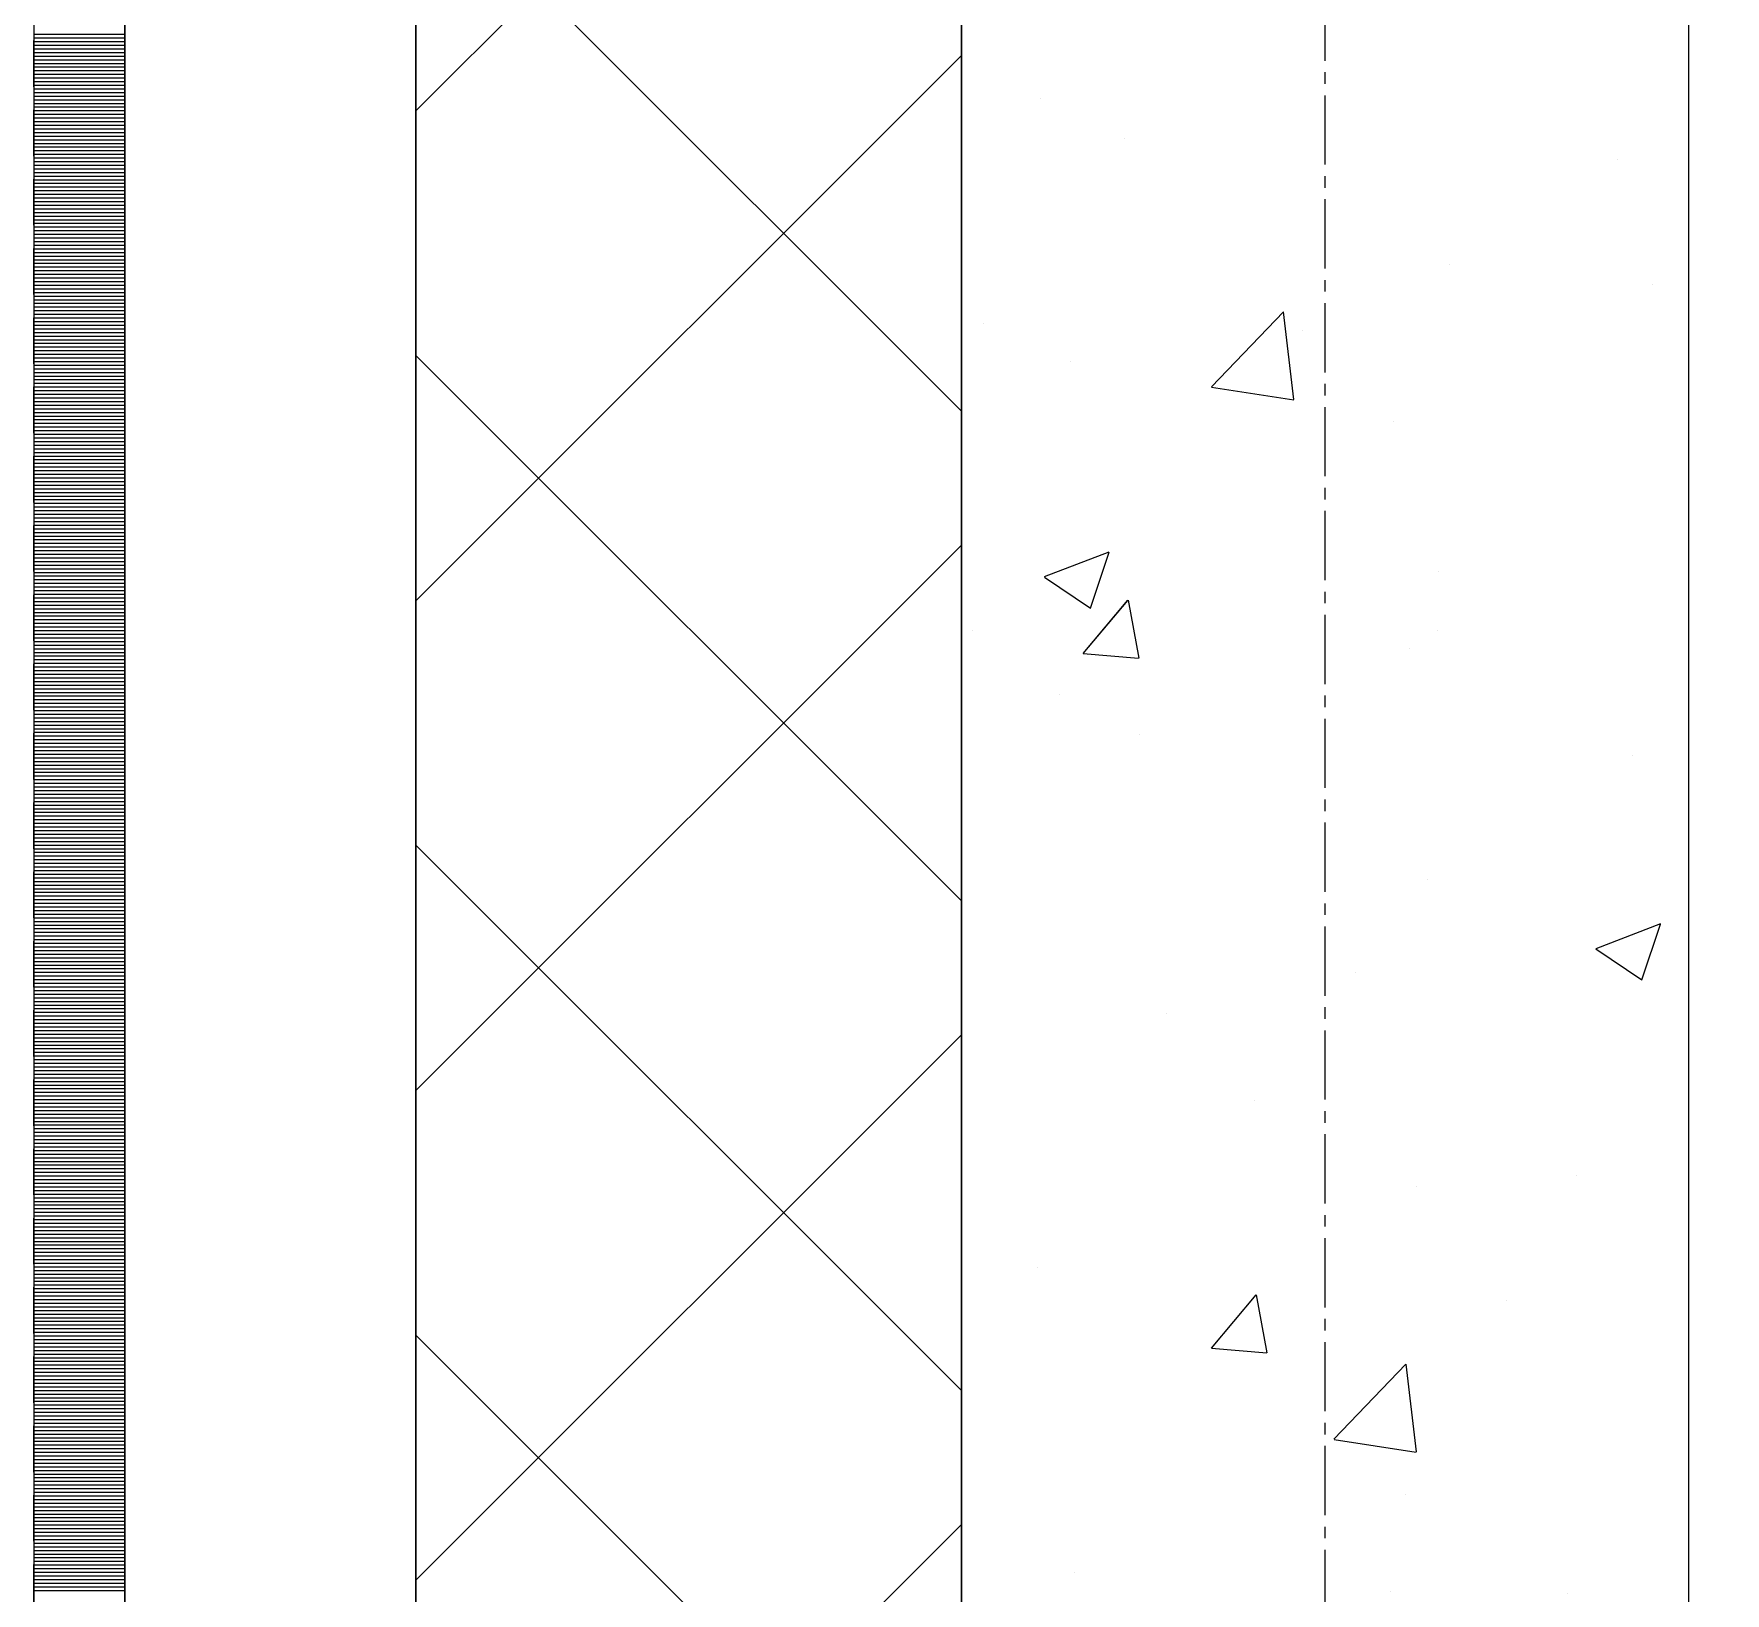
# Model space of a CAD drawing. Header units: millimetres. Extents: x 470010 to 1231400, y -134005 to 421770.
# Drawn here: x 672518.6 to 672983.6, y -63240.3 to -62811.4 of the extents above; entities that cross this region are included whole.
import ezdxf
from ezdxf.enums import TextEntityAlignment as Align

# ---------------------------------------------------------------- set-up
doc = ezdxf.new("R2010")
doc.units = ezdxf.units.MM
doc.linetypes.add('CENTER2', pattern=[28.575, 19.05, -3.175, 3.175, -3.175])
doc.linetypes.add('DASHED', pattern=[19.05, 12.7, -6.35])
doc.layers.get('Defpoints').update_dxf_attribs({"color": 140})
doc.layers.add('АР_Делит', color=120, linetype='Continuous', lineweight=0, plot=False)
for name, color, linetype, lineweight in [('АР_Стены ПЕНОблок', 52, 'Continuous', 20), ('АР_Тонкая', 254, 'Continuous', 5), ('АР_Утеплитель', 31, 'Continuous', 0), ('АР_Штриховка', 8, 'Continuous', 0)]:
    doc.layers.add(name, color=color, linetype=linetype, lineweight=lineweight)
doc.layers.add('РД_Оси_100', color=7, linetype='Continuous', lineweight=0, true_color=0x525252)
doc.styles.add('style1', font='ARIALN.TTF')

# ---------------------------------------------------------------- blocks, each defined once
blk = doc.blocks.new('СОШ_2200_АР_ОСИ_М100_28.05.24')
at = {"layer": 'АР_Делит', "color": 251, "linetype": 'DASHED', "true_color": 0x636466}
blk.add_lwpolyline([(114955, 135155), (114955, -355), (93595.036, -355), (93595.036, 13855), (94145, 13855), (94145, 68320), (66055, 68320), (66055, 13857.73), (83455, 13857.73), (83455, -355), (45245, -355), (45245, 13145), (44695, 13145), (44695, 26755), (45245, 26755), (45245, 68320), (20455, 68320), (20455, 26755), (27955, 26755), (27955, 13145), (-355, 13145), (-355, 100855)], dxfattribs=at)
at = {"layer": 'РД_Оси_100', "color": 251, "linetype": 'CENTER2', "true_color": 0x636466}
blk.add_line((0, -6155), (0, 139938.679), dxfattribs=at)
blk = doc.blocks.new('A$C9108343f')
at = {"layer": 'АР_Стены ПЕНОблок', "color": 18, "linetype": 'Continuous', "lineweight": 20, "true_color": 0x000000}
for p, q in [((7054.96, 97555), (7054.96, 21355)), ((7254.96, 21355), (7254.96, 97555))]:
    blk.add_line(p, q, dxfattribs=at)
at = {"layer": 'АР_Тонкая', "color": 18, "linetype": 'Continuous', "lineweight": 5, "true_color": 0x000000}
for p, q in [((6799.96, 97555), (6799.96, 21355)), ((6824.96, 97555), (6824.96, 21355)), ((6824.96, 21355), (6824.96, 97555)), ((6904.96, 21355), (6904.96, 97555))]:
    blk.add_line(p, q, dxfattribs=at)
at = {"layer": 'АР_Утеплитель', "color": 18, "linetype": 'Continuous', "lineweight": 0, "true_color": 0x000000}
for p, q in [((6904.96, 97555), (6904.96, 21355)), ((7054.96, 21355), (7054.96, 97555))]:
    blk.add_line(p, q, dxfattribs=at)
at = {"layer": 'АР_Штриховка', "color": 18, "linetype": 'Continuous', "lineweight": 0, "true_color": 0x000000}
for p, q in [((6904.96, 37533.65), (7054.96, 37683.65)), ((7054.96, 37451.09), (6904.96, 37601.09)), ((6799.96, 37554.75), (6824.96, 37554.75)), ((6799.96, 37553.75), (6824.96, 37553.75)), ((6799.96, 37552.75), (6824.96, 37552.75)), ((6799.96, 37551.75), (6824.96, 37551.75)), ((6799.96, 37550.75), (6824.96, 37550.75)), ((6799.96, 37549.75), (6824.96, 37549.75)), ((6799.96, 37548.75), (6824.96, 37548.75)), ((6904.96, 37398.95), (7054.96, 37548.95)), ((6799.96, 37547.75), (6824.96, 37547.75)), ((6799.96, 37546.75), (6824.96, 37546.75)), ((6799.96, 37545.75), (6824.96, 37545.75)), ((6799.96, 37544.75), (6824.96, 37544.75)), ((6799.96, 37543.75), (6824.96, 37543.75)), ((6799.96, 37542.75), (6824.96, 37542.75)), ((6799.96, 37541.75), (6824.96, 37541.75)), ((6799.96, 37540.75), (6824.96, 37540.75)), ((6799.96, 37539.75), (6824.96, 37539.75)), ((6799.96, 37538.75), (6824.96, 37538.75)), ((6799.96, 37537.75), (6824.96, 37537.75)), ((6799.96, 37536.75), (6824.96, 37536.75)), ((6799.96, 37535.75), (6824.96, 37535.75)), ((7076.67, 37537.06), (7076.67, 37537.06)), ((6799.96, 37534.75), (6824.96, 37534.75)), ((6799.96, 37533.75), (6824.96, 37533.75)), ((6799.96, 37532.75), (6824.96, 37532.75)), ((6799.96, 37531.75), (6824.96, 37531.75)), ((6799.96, 37530.75), (6824.96, 37530.75)), ((6799.96, 37529.75), (6824.96, 37529.75)), ((6799.96, 37528.75), (6824.96, 37528.75)), ((6799.96, 37527.75), (6824.96, 37527.75)), ((6799.96, 37526.75), (6824.96, 37526.75)), ((6799.96, 37525.75), (6824.96, 37525.75)), ((7099.87, 37526.15), (7099.87, 37526.15)), ((6799.96, 37524.75), (6824.96, 37524.75)), ((6799.96, 37523.75), (6824.96, 37523.75)), ((6799.96, 37522.75), (6824.96, 37522.75)), ((6799.96, 37521.75), (6824.96, 37521.75)), ((6799.96, 37520.75), (6824.96, 37520.75)), ((6799.96, 37519.75), (6824.96, 37519.75)), ((6799.96, 37518.75), (6824.96, 37518.75)), ((6799.96, 37517.75), (6824.96, 37517.75)), ((6799.96, 37516.75), (6824.96, 37516.75)), ((7235.46, 37520.43), (7235.46, 37520.43)), ((6799.96, 37515.75), (6824.96, 37515.75)), ((6799.96, 37514.75), (6824.96, 37514.75)), ((6799.96, 37513.75), (6824.96, 37513.75)), ((6799.96, 37512.75), (6824.96, 37512.75)), ((6799.96, 37511.75), (6824.96, 37511.75)), ((6799.96, 37510.75), (6824.96, 37510.75)), ((6799.96, 37509.75), (6824.96, 37509.75)), ((6799.96, 37508.75), (6824.96, 37508.75)), ((6799.96, 37507.75), (6824.96, 37507.75)), ((6799.96, 37506.75), (6824.96, 37506.75)), ((6799.96, 37505.75), (6824.96, 37505.75)), ((6799.96, 37504.75), (6824.96, 37504.75)), ((6799.96, 37503.75), (6824.96, 37503.75)), ((6799.96, 37502.75), (6824.96, 37502.75)), ((6799.96, 37501.75), (6824.96, 37501.75)), ((6799.96, 37500.75), (6824.96, 37500.75)), ((6799.96, 37499.75), (6824.96, 37499.75)), ((6799.96, 37498.75), (6824.96, 37498.75)), ((6799.96, 37497.75), (6824.96, 37497.75)), ((6799.96, 37496.75), (6824.96, 37496.75)), ((6799.96, 37495.75), (6824.96, 37495.75)), ((6799.96, 37494.75), (6824.96, 37494.75)), ((6799.96, 37493.75), (6824.96, 37493.75)), ((6799.96, 37492.75), (6824.96, 37492.75)), ((6799.96, 37491.75), (6824.96, 37491.75)), ((6799.96, 37490.75), (6824.96, 37490.75)), ((6799.96, 37489.75), (6824.96, 37489.75)), ((6799.96, 37488.75), (6824.96, 37488.75)), ((7189.29, 37491.47), (7189.29, 37491.47)), ((6799.96, 37487.75), (6824.96, 37487.75)), ((6799.96, 37486.75), (6824.96, 37486.75)), ((6799.96, 37485.75), (6824.96, 37485.75)), ((6799.96, 37484.75), (6824.96, 37484.75)), ((6799.96, 37483.75), (6824.96, 37483.75)), ((7244.88, 37485.91), (7244.88, 37485.91)), ((6799.96, 37482.75), (6824.96, 37482.75)), ((6799.96, 37481.75), (6824.96, 37481.75)), ((6799.96, 37480.75), (6824.96, 37480.75)), ((6799.96, 37479.75), (6824.96, 37479.75)), ((6799.96, 37478.75), (6824.96, 37478.75)), ((6799.96, 37477.75), (6824.96, 37477.75)), ((6799.96, 37476.75), (6824.96, 37476.75)), ((6799.96, 37475.75), (6824.96, 37475.75)), ((6799.96, 37474.75), (6824.96, 37474.75)), ((7060.99, 37475.21), (7060.99, 37475.21)), ((7123.74, 37457.79), (7143.52, 37478.41)), ((7146.38, 37454.3), (7143.57, 37478.42)), ((6799.96, 37473.75), (6824.96, 37473.75)), ((6799.96, 37472.75), (6824.96, 37472.75)), ((6799.96, 37471.75), (6824.96, 37471.75)), ((6799.96, 37470.75), (6824.96, 37470.75)), ((6799.96, 37469.75), (6824.96, 37469.75)), ((7148.68, 37473.25), (7148.68, 37473.25)), ((6799.96, 37468.75), (6824.96, 37468.75)), ((6799.96, 37467.75), (6824.96, 37467.75)), ((6799.96, 37466.75), (6824.96, 37466.75)), ((6799.96, 37465.75), (6824.96, 37465.75)), ((7054.96, 37316.38), (6904.96, 37466.38)), ((6799.96, 37464.75), (6824.96, 37464.75)), ((6799.96, 37463.75), (6824.96, 37463.75)), ((6799.96, 37462.75), (6824.96, 37462.75)), ((6799.96, 37461.75), (6824.96, 37461.75)), ((6799.96, 37460.75), (6824.96, 37460.75)), ((7085.09, 37464.88), (7085.09, 37464.88)), ((6799.96, 37459.75), (6824.96, 37459.75)), ((6799.96, 37458.75), (6824.96, 37458.75)), ((6799.96, 37457.75), (6824.96, 37457.75)), ((6799.96, 37456.75), (6824.96, 37456.75)), ((6799.96, 37455.75), (6824.96, 37455.75)), ((7123.77, 37457.72), (7146.36, 37454.21)), ((6799.96, 37454.75), (6824.96, 37454.75)), ((6799.96, 37453.75), (6824.96, 37453.75)), ((6799.96, 37452.75), (6824.96, 37452.75)), ((6799.96, 37451.75), (6824.96, 37451.75)), ((6799.96, 37450.75), (6824.96, 37450.75)), ((6799.96, 37449.75), (6824.96, 37449.75)), ((6799.96, 37448.75), (6824.96, 37448.75)), ((6799.96, 37447.75), (6824.96, 37447.75)), ((6799.96, 37446.75), (6824.96, 37446.75)), ((7173.68, 37448.17), (7173.68, 37448.17)), ((6799.96, 37445.75), (6824.96, 37445.75)), ((6799.96, 37444.75), (6824.96, 37444.75)), ((6799.96, 37443.75), (6824.96, 37443.75)), ((6799.96, 37442.75), (6824.96, 37442.75)), ((6799.96, 37441.75), (6824.96, 37441.75)), ((6799.96, 37440.75), (6824.96, 37440.75)), ((6799.96, 37439.75), (6824.96, 37439.75)), ((6799.96, 37438.75), (6824.96, 37438.75)), ((6799.96, 37437.75), (6824.96, 37437.75)), ((6799.96, 37436.75), (6824.96, 37436.75)), ((6799.96, 37435.75), (6824.96, 37435.75)), ((6799.96, 37434.75), (6824.96, 37434.75)), ((6799.96, 37433.75), (6824.96, 37433.75)), ((6799.96, 37432.75), (6824.96, 37432.75)), ((6799.96, 37431.75), (6824.96, 37431.75)), ((6799.96, 37430.75), (6824.96, 37430.75)), ((6799.96, 37429.75), (6824.96, 37429.75)), ((6799.96, 37428.75), (6824.96, 37428.75)), ((6799.96, 37427.75), (6824.96, 37427.75)), ((6799.96, 37426.75), (6824.96, 37426.75)), ((6799.96, 37425.75), (6824.96, 37425.75)), ((6799.96, 37424.75), (6824.96, 37424.75)), ((6799.96, 37423.75), (6824.96, 37423.75)), ((6799.96, 37422.75), (6824.96, 37422.75)), ((6799.96, 37421.75), (6824.96, 37421.75)), ((6799.96, 37420.75), (6824.96, 37420.75)), ((6799.96, 37419.75), (6824.96, 37419.75)), ((6799.96, 37418.75), (6824.96, 37418.75)), ((6799.96, 37417.75), (6824.96, 37417.75)), ((6799.96, 37416.75), (6824.96, 37416.75)), ((6799.96, 37415.75), (6824.96, 37415.75)), ((6799.96, 37414.75), (6824.96, 37414.75)), ((6904.96, 37264.25), (7054.96, 37414.25)), ((6799.96, 37413.75), (6824.96, 37413.75)), ((6799.96, 37412.75), (6824.96, 37412.75)), ((6799.96, 37411.75), (6824.96, 37411.75)), ((6799.96, 37410.75), (6824.96, 37410.75)), ((6799.96, 37409.75), (6824.96, 37409.75)), ((7077.86, 37405.58), (7095.64, 37412.4)), ((7090.45, 37396.92), (7095.6, 37412.27)), ((6799.96, 37408.75), (6824.96, 37408.75)), ((6799.96, 37407.75), (6824.96, 37407.75)), ((6799.96, 37406.75), (6824.96, 37406.75)), ((6799.96, 37405.75), (6824.96, 37405.75)), ((6799.96, 37404.75), (6824.96, 37404.75)), ((7077.8, 37405.45), (7090.43, 37396.93)), ((7186.2, 37406.91), (7186.2, 37406.91)), ((6799.96, 37403.75), (6824.96, 37403.75)), ((6799.96, 37402.75), (6824.96, 37402.75)), ((6799.96, 37401.75), (6824.96, 37401.75)), ((6799.96, 37400.75), (6824.96, 37400.75)), ((6799.96, 37399.75), (6824.96, 37399.75)), ((6799.96, 37398.75), (6824.96, 37398.75)), ((6799.96, 37397.75), (6824.96, 37397.75)), ((6799.96, 37396.75), (6824.96, 37396.75)), ((6799.96, 37395.75), (6824.96, 37395.75)), ((7088.49, 37384.46), (7100.74, 37399.06)), ((7103.84, 37383.16), (7100.9, 37399.08)), ((6799.96, 37394.75), (6824.96, 37394.75)), ((6799.96, 37393.75), (6824.96, 37393.75)), ((6799.96, 37392.75), (6824.96, 37392.75)), ((6799.96, 37391.75), (6824.96, 37391.75)), ((6799.96, 37390.75), (6824.96, 37390.75)), ((7057.91, 37390.65), (7057.91, 37390.65)), ((6799.96, 37389.75), (6824.96, 37389.75)), ((6799.96, 37388.75), (6824.96, 37388.75)), ((6799.96, 37387.75), (6824.96, 37387.75)), ((6799.96, 37386.75), (6824.96, 37386.75)), ((7186, 37390.63), (7186, 37390.63)), ((6799.96, 37385.75), (6824.96, 37385.75)), ((6799.96, 37384.75), (6824.96, 37384.75)), ((6799.96, 37383.75), (6824.96, 37383.75)), ((6799.96, 37382.75), (6824.96, 37382.75)), ((6799.96, 37381.75), (6824.96, 37381.75)), ((7088.49, 37384.46), (7103.67, 37383.13)), ((7178.06, 37385.73), (7178.06, 37385.73)), ((6799.96, 37380.75), (6824.96, 37380.75)), ((6799.96, 37379.75), (6824.96, 37379.75)), ((6799.96, 37378.75), (6824.96, 37378.75)), ((6799.96, 37377.75), (6824.96, 37377.75)), ((6799.96, 37376.75), (6824.96, 37376.75)), ((6799.96, 37375.75), (6824.96, 37375.75)), ((6799.96, 37374.75), (6824.96, 37374.75)), ((6799.96, 37373.75), (6824.96, 37373.75)), ((6799.96, 37372.75), (6824.96, 37372.75)), ((7081.86, 37373.07), (7081.86, 37373.07)), ((6799.96, 37371.75), (6824.96, 37371.75)), ((6799.96, 37370.75), (6824.96, 37370.75)), ((6799.96, 37369.75), (6824.96, 37369.75)), ((6799.96, 37368.75), (6824.96, 37368.75)), ((6799.96, 37367.75), (6824.96, 37367.75)), ((6799.96, 37366.75), (6824.96, 37366.75)), ((6799.96, 37365.75), (6824.96, 37365.75)), ((6799.96, 37364.75), (6824.96, 37364.75)), ((6799.96, 37363.75), (6824.96, 37363.75)), ((6799.96, 37362.75), (6824.96, 37362.75)), ((6799.96, 37361.75), (6824.96, 37361.75)), ((6799.96, 37360.75), (6824.96, 37360.75)), ((6799.96, 37359.75), (6824.96, 37359.75)), ((6799.96, 37358.75), (6824.96, 37358.75)), ((7103.96, 37362.24), (7103.96, 37362.24)), ((6799.96, 37357.75), (6824.96, 37357.75)), ((6799.96, 37356.75), (6824.96, 37356.75)), ((6799.96, 37355.75), (6824.96, 37355.75)), ((6799.96, 37354.75), (6824.96, 37354.75)), ((6799.96, 37353.75), (6824.96, 37353.75)), ((7239.55, 37356.51), (7239.55, 37356.51)), ((6799.96, 37352.75), (6824.96, 37352.75)), ((6799.96, 37351.75), (6824.96, 37351.75)), ((6799.96, 37350.75), (6824.96, 37350.75)), ((6799.96, 37349.75), (6824.96, 37349.75)), ((6799.96, 37348.75), (6824.96, 37348.75)), ((6799.96, 37347.75), (6824.96, 37347.75)), ((6799.96, 37346.75), (6824.96, 37346.75)), ((6799.96, 37345.75), (6824.96, 37345.75)), ((6799.96, 37344.75), (6824.96, 37344.75)), ((6799.96, 37343.75), (6824.96, 37343.75)), ((6799.96, 37342.75), (6824.96, 37342.75)), ((6799.96, 37341.75), (6824.96, 37341.75)), ((6799.96, 37340.75), (6824.96, 37340.75)), ((6799.96, 37339.75), (6824.96, 37339.75)), ((6799.96, 37338.75), (6824.96, 37338.75)), ((6799.96, 37337.75), (6824.96, 37337.75)), ((6799.96, 37336.75), (6824.96, 37336.75)), ((6799.96, 37335.75), (6824.96, 37335.75)), ((6799.96, 37334.75), (6824.96, 37334.75)), ((6799.96, 37333.75), (6824.96, 37333.75)), ((6799.96, 37332.75), (6824.96, 37332.75)), ((6799.96, 37331.75), (6824.96, 37331.75)), ((6799.96, 37330.75), (6824.96, 37330.75)), ((7054.96, 37181.68), (6904.96, 37331.68)), ((6799.96, 37329.75), (6824.96, 37329.75)), ((6799.96, 37328.75), (6824.96, 37328.75)), ((6799.96, 37327.75), (6824.96, 37327.75)), ((6799.96, 37326.75), (6824.96, 37326.75)), ((6799.96, 37325.75), (6824.96, 37325.75)), ((6799.96, 37324.75), (6824.96, 37324.75)), ((6799.96, 37323.75), (6824.96, 37323.75)), ((6799.96, 37322.75), (6824.96, 37322.75)), ((6799.96, 37321.75), (6824.96, 37321.75)), ((7183.11, 37322.36), (7183.11, 37322.36)), ((6799.96, 37320.75), (6824.96, 37320.75)), ((6799.96, 37319.75), (6824.96, 37319.75)), ((6799.96, 37318.75), (6824.96, 37318.75)), ((6799.96, 37317.75), (6824.96, 37317.75)), ((6799.96, 37316.75), (6824.96, 37316.75)), ((6799.96, 37315.75), (6824.96, 37315.75)), ((6799.96, 37314.75), (6824.96, 37314.75)), ((6799.96, 37313.75), (6824.96, 37313.75)), ((6799.96, 37312.75), (6824.96, 37312.75)), ((6799.96, 37311.75), (6824.96, 37311.75)), ((6799.96, 37310.75), (6824.96, 37310.75)), ((6799.96, 37309.75), (6824.96, 37309.75)), ((6799.96, 37308.75), (6824.96, 37308.75)), ((6799.96, 37307.75), (6824.96, 37307.75)), ((7229.47, 37303.31), (7247.26, 37310.14)), ((7242.06, 37294.66), (7247.21, 37310.01)), ((6799.96, 37306.75), (6824.96, 37306.75)), ((6799.96, 37305.75), (6824.96, 37305.75)), ((6799.96, 37304.75), (6824.96, 37304.75)), ((6799.96, 37303.75), (6824.96, 37303.75)), ((6799.96, 37302.75), (6824.96, 37302.75)), ((7229.41, 37303.18), (7242.05, 37294.66)), ((6799.96, 37301.75), (6824.96, 37301.75)), ((6799.96, 37300.75), (6824.96, 37300.75)), ((6799.96, 37299.75), (6824.96, 37299.75)), ((6799.96, 37298.75), (6824.96, 37298.75)), ((6799.96, 37297.75), (6824.96, 37297.75)), ((6799.96, 37296.75), (6824.96, 37296.75)), ((6799.96, 37295.75), (6824.96, 37295.75)), ((6799.96, 37294.75), (6824.96, 37294.75)), ((6799.96, 37293.75), (6824.96, 37293.75)), ((7163.19, 37296.62), (7163.19, 37296.62)), ((6799.96, 37292.75), (6824.96, 37292.75)), ((6799.96, 37291.75), (6824.96, 37291.75)), ((6799.96, 37290.75), (6824.96, 37290.75)), ((6799.96, 37289.75), (6824.96, 37289.75)), ((6799.96, 37288.75), (6824.96, 37288.75)), ((6799.96, 37287.75), (6824.96, 37287.75)), ((6799.96, 37286.75), (6824.96, 37286.75)), ((6799.96, 37285.75), (6824.96, 37285.75)), ((6799.96, 37284.75), (6824.96, 37284.75)), ((6799.96, 37283.75), (6824.96, 37283.75)), ((7111.24, 37285.55), (7111.24, 37285.55)), ((6799.96, 37282.75), (6824.96, 37282.75)), ((6799.96, 37281.75), (6824.96, 37281.75)), ((6799.96, 37280.75), (6824.96, 37280.75)), ((6799.96, 37279.75), (6824.96, 37279.75)), ((6904.96, 37129.54), (7054.96, 37279.54)), ((6799.96, 37278.75), (6824.96, 37278.75)), ((6799.96, 37277.75), (6824.96, 37277.75)), ((6799.96, 37276.75), (6824.96, 37276.75)), ((6799.96, 37275.75), (6824.96, 37275.75)), ((6799.96, 37274.75), (6824.96, 37274.75)), ((6799.96, 37273.75), (6824.96, 37273.75)), ((6799.96, 37272.75), (6824.96, 37272.75)), ((6799.96, 37271.75), (6824.96, 37271.75)), ((6799.96, 37270.75), (6824.96, 37270.75)), ((6799.96, 37269.75), (6824.96, 37269.75)), ((6799.96, 37268.75), (6824.96, 37268.75)), ((6799.96, 37267.75), (6824.96, 37267.75)), ((6799.96, 37266.75), (6824.96, 37266.75)), ((6799.96, 37265.75), (6824.96, 37265.75)), ((6799.96, 37264.75), (6824.96, 37264.75)), ((6799.96, 37263.75), (6824.96, 37263.75)), ((6799.96, 37262.75), (6824.96, 37262.75)), ((6799.96, 37261.75), (6824.96, 37261.75)), ((6799.96, 37260.75), (6824.96, 37260.75)), ((7135.47, 37261.52), (7135.47, 37261.52)), ((6799.96, 37259.75), (6824.96, 37259.75)), ((6799.96, 37258.75), (6824.96, 37258.75)), ((6799.96, 37257.75), (6824.96, 37257.75)), ((6799.96, 37256.75), (6824.96, 37256.75)), ((6799.96, 37255.75), (6824.96, 37255.75)), ((6799.96, 37254.75), (6824.96, 37254.75)), ((6799.96, 37253.75), (6824.96, 37253.75)), ((6799.96, 37252.75), (6824.96, 37252.75)), ((6799.96, 37251.75), (6824.96, 37251.75)), ((6799.96, 37250.75), (6824.96, 37250.75)), ((6799.96, 37249.75), (6824.96, 37249.75)), ((6799.96, 37248.75), (6824.96, 37248.75)), ((6799.96, 37247.75), (6824.96, 37247.75)), ((6799.96, 37246.75), (6824.96, 37246.75)), ((6799.96, 37245.75), (6824.96, 37245.75)), ((6799.96, 37244.75), (6824.96, 37244.75)), ((6799.96, 37243.75), (6824.96, 37243.75)), ((6799.96, 37242.75), (6824.96, 37242.75)), ((6799.96, 37241.75), (6824.96, 37241.75)), ((6799.96, 37240.75), (6824.96, 37240.75)), ((6799.96, 37239.75), (6824.96, 37239.75)), ((6799.96, 37238.75), (6824.96, 37238.75)), ((6799.96, 37237.75), (6824.96, 37237.75)), ((7180.03, 37237.8), (7180.03, 37237.8)), ((7224.05, 37240.85), (7224.05, 37240.85)), ((6799.96, 37236.75), (6824.96, 37236.75)), ((6799.96, 37235.75), (6824.96, 37235.75)), ((6799.96, 37234.75), (6824.96, 37234.75)), ((6799.96, 37233.75), (6824.96, 37233.75)), ((6799.96, 37232.75), (6824.96, 37232.75)), ((6799.96, 37231.75), (6824.96, 37231.75)), ((6799.96, 37230.75), (6824.96, 37230.75)), ((6799.96, 37229.75), (6824.96, 37229.75)), ((6799.96, 37228.75), (6824.96, 37228.75)), ((6799.96, 37227.75), (6824.96, 37227.75)), ((6799.96, 37226.75), (6824.96, 37226.75)), ((6799.96, 37225.75), (6824.96, 37225.75)), ((6799.96, 37224.75), (6824.96, 37224.75)), ((6799.96, 37223.75), (6824.96, 37223.75)), ((6799.96, 37222.75), (6824.96, 37222.75)), ((6799.96, 37221.75), (6824.96, 37221.75)), ((6799.96, 37220.75), (6824.96, 37220.75)), ((6799.96, 37219.75), (6824.96, 37219.75)), ((6799.96, 37218.75), (6824.96, 37218.75)), ((6799.96, 37217.75), (6824.96, 37217.75)), ((6799.96, 37216.75), (6824.96, 37216.75)), ((6799.96, 37215.75), (6824.96, 37215.75)), ((6799.96, 37214.75), (6824.96, 37214.75)), ((7075.93, 37215.43), (7075.93, 37215.43)), ((6799.96, 37213.75), (6824.96, 37213.75)), ((6799.96, 37212.75), (6824.96, 37212.75)), ((6799.96, 37211.75), (6824.96, 37211.75)), ((6799.96, 37210.75), (6824.96, 37210.75)), ((6799.96, 37209.75), (6824.96, 37209.75)), ((6799.96, 37208.75), (6824.96, 37208.75)), ((6799.96, 37207.75), (6824.96, 37207.75)), ((6799.96, 37206.75), (6824.96, 37206.75)), ((6799.96, 37205.75), (6824.96, 37205.75)), ((6799.96, 37204.75), (6824.96, 37204.75)), ((7123.73, 37193.41), (7135.98, 37208)), ((7139.08, 37192.1), (7136.14, 37208.02)), ((7204.83, 37206.49), (7204.83, 37206.49)), ((6799.96, 37203.75), (6824.96, 37203.75)), ((6799.96, 37202.75), (6824.96, 37202.75)), ((6799.96, 37201.75), (6824.96, 37201.75)), ((6799.96, 37200.75), (6824.96, 37200.75)), ((6799.96, 37199.75), (6824.96, 37199.75)), ((6799.96, 37198.75), (6824.96, 37198.75)), ((6799.96, 37197.75), (6824.96, 37197.75)), ((6799.96, 37196.75), (6824.96, 37196.75)), ((6799.96, 37195.75), (6824.96, 37195.75)), ((7054.96, 37046.98), (6904.96, 37196.98)), ((6799.96, 37194.75), (6824.96, 37194.75)), ((6799.96, 37193.75), (6824.96, 37193.75)), ((6799.96, 37192.75), (6824.96, 37192.75)), ((6799.96, 37191.75), (6824.96, 37191.75)), ((6799.96, 37190.75), (6824.96, 37190.75)), ((7123.73, 37193.4), (7138.92, 37192.07)), ((6799.96, 37189.75), (6824.96, 37189.75)), ((6799.96, 37188.75), (6824.96, 37188.75)), ((6799.96, 37187.75), (6824.96, 37187.75)), ((6799.96, 37186.75), (6824.96, 37186.75)), ((7157.41, 37168.33), (7177.2, 37188.94)), ((7180.05, 37164.83), (7177.24, 37188.95)), ((6799.96, 37185.75), (6824.96, 37185.75)), ((6799.96, 37184.75), (6824.96, 37184.75)), ((6799.96, 37183.75), (6824.96, 37183.75)), ((6799.96, 37182.75), (6824.96, 37182.75)), ((6799.96, 37181.75), (6824.96, 37181.75)), ((6799.96, 37180.75), (6824.96, 37180.75)), ((6799.96, 37179.75), (6824.96, 37179.75)), ((6799.96, 37178.75), (6824.96, 37178.75)), ((6799.96, 37177.75), (6824.96, 37177.75)), ((6799.96, 37176.75), (6824.96, 37176.75)), ((6799.96, 37175.75), (6824.96, 37175.75)), ((6799.96, 37174.75), (6824.96, 37174.75)), ((6799.96, 37173.75), (6824.96, 37173.75)), ((6799.96, 37172.75), (6824.96, 37172.75)), ((6799.96, 37171.75), (6824.96, 37171.75)), ((6799.96, 37170.75), (6824.96, 37170.75)), ((6799.96, 37169.75), (6824.96, 37169.75)), ((6799.96, 37168.75), (6824.96, 37168.75)), ((6799.96, 37167.75), (6824.96, 37167.75)), ((7157.45, 37168.25), (7180.04, 37164.75)), ((6799.96, 37166.75), (6824.96, 37166.75)), ((6799.96, 37165.75), (6824.96, 37165.75)), ((6799.96, 37164.75), (6824.96, 37164.75)), ((6799.96, 37163.75), (6824.96, 37163.75)), ((6799.96, 37162.75), (6824.96, 37162.75)), ((6799.96, 37161.75), (6824.96, 37161.75)), ((6799.96, 37160.75), (6824.96, 37160.75)), ((6799.96, 37159.75), (6824.96, 37159.75)), ((6799.96, 37158.75), (6824.96, 37158.75)), ((6799.96, 37157.75), (6824.96, 37157.75)), ((6799.96, 37156.75), (6824.96, 37156.75)), ((6799.96, 37155.75), (6824.96, 37155.75)), ((6799.96, 37154.75), (6824.96, 37154.75)), ((6799.96, 37153.75), (6824.96, 37153.75)), ((6799.96, 37152.75), (6824.96, 37152.75)), ((6799.96, 37151.75), (6824.96, 37151.75)), ((6799.96, 37150.75), (6824.96, 37150.75)), ((6799.96, 37149.75), (6824.96, 37149.75)), ((7176.94, 37153.25), (7176.94, 37153.25)), ((6799.96, 37148.75), (6824.96, 37148.75)), ((6799.96, 37147.75), (6824.96, 37147.75)), ((6799.96, 37146.75), (6824.96, 37146.75)), ((6799.96, 37145.75), (6824.96, 37145.75)), ((6799.96, 37144.75), (6824.96, 37144.75)), ((6904.96, 36994.84), (7054.96, 37144.84)), ((6799.96, 37143.75), (6824.96, 37143.75)), ((6799.96, 37142.75), (6824.96, 37142.75)), ((6799.96, 37141.75), (6824.96, 37141.75)), ((6799.96, 37140.75), (6824.96, 37140.75)), ((6799.96, 37139.75), (6824.96, 37139.75)), ((6799.96, 37138.75), (6824.96, 37138.75)), ((6799.96, 37137.75), (6824.96, 37137.75)), ((6799.96, 37136.75), (6824.96, 37136.75)), ((6799.96, 37135.75), (6824.96, 37135.75)), ((6799.96, 37134.75), (6824.96, 37134.75)), ((6799.96, 37133.75), (6824.96, 37133.75)), ((6799.96, 37132.75), (6824.96, 37132.75)), ((6799.96, 37131.75), (6824.96, 37131.75)), ((6799.96, 37130.75), (6824.96, 37130.75)), ((7086, 37131.73), (7086, 37131.73)), ((6799.96, 37129.75), (6824.96, 37129.75)), ((6799.96, 37128.75), (6824.96, 37128.75)), ((6799.96, 37127.75), (6824.96, 37127.75)), ((6799.96, 37126.75), (6824.96, 37126.75)), ((7172.93, 37126.54), (7172.93, 37126.54)), ((7221.59, 37126), (7221.59, 37126))]:
    blk.add_line(p, q, dxfattribs=at)
at = {"layer": 'РД_Оси_100'}
blk.add_blockref('СОШ_2200_АР_ОСИ_М100_28.05.24', (7154.96, 6755), dxfattribs=at)
at = {"layer": 'Defpoints', "color": 18, "true_color": 0x000000, "style": 'style1'}
for p in [(143949.34, 316089.12), (143974.98, 281639.5), (143890.4, 273244.71), (143839.99, 264276.81), (143967.75, 254892.38), (12251.96, 104178.14), (12382.58, 96023.14)]:
    blk.add_attdef('АР-ПОМЕЩЕНИЕ:НАИМЕНОВАНИЕ', text='', height=100, dxfattribs=at).set_placement(p, align=Align.MIDDLE)
at = {"layer": 'Defpoints', "color": 18, "true_color": 0x000000, "style": 'style1', "flags": 8}
for p in [(143951.3, 279099.09), (143848.34, 269251.11), (143875.33, 260094.25), (144049.74, 250824.7), (163419.28, 238153.36), (155897.46, 237965.97), (183037.2, 237965.97), (143342.94, 237876.19)]:
    blk.add_attdef('АР-ПОМЕЩЕНИЕ:НАИМЕНОВАНИЕ', text='', height=100, dxfattribs=at).set_placement(p, align=Align.MIDDLE)

msp = doc.modelspace()

# ---------------------------------------------------------------- linework, layer by layer
at = {"layer": 'АР_Стены ПЕНОблок', "color": 18, "linetype": 'Continuous', "lineweight": 20, "true_color": 0x000000}
for p, q in [((672773.57, -2811.242), (672773.57, -79011.242)), ((672973.57, -79011.242), (672973.57, -2811.242))]:
    msp.add_line(p, q, dxfattribs=at)
at = {"layer": 'АР_Тонкая', "color": 18, "linetype": 'Continuous', "lineweight": 5, "true_color": 0x000000}
for p, q in [((672518.57, -2811.242), (672518.57, -79011.242)), ((672543.57, -2811.242), (672543.57, -79011.242)), ((672543.57, -79011.242), (672543.57, -2811.242)), ((672623.57, -79011.242), (672623.57, -2811.242))]:
    msp.add_line(p, q, dxfattribs=at)
at = {"layer": 'АР_Утеплитель', "color": 18, "linetype": 'Continuous', "lineweight": 0, "true_color": 0x000000}
for p, q in [((672623.57, -2811.242), (672623.57, -79011.242)), ((672773.57, -79011.242), (672773.57, -2811.242))]:
    msp.add_line(p, q, dxfattribs=at)
at = {"layer": 'АР_Штриховка', "color": 18, "linetype": 'Continuous', "lineweight": 0, "true_color": 0x000000}
for p, q in [((672623.57, -62832.588), (672773.57, -62682.588)), ((672773.57, -62915.155), (672623.57, -62765.155)), ((672518.57, -62811.492), (672543.57, -62811.492)), ((672518.57, -62812.492), (672543.57, -62812.492)), ((672518.57, -62813.492), (672543.57, -62813.492)), ((672518.57, -62814.492), (672543.57, -62814.492)), ((672518.57, -62815.492), (672543.57, -62815.492)), ((672518.57, -62816.492), (672543.57, -62816.492)), ((672518.57, -62817.492), (672543.57, -62817.492)), ((672518.57, -62818.492), (672543.57, -62818.492)), ((672518.57, -62819.492), (672543.57, -62819.492)), ((672518.57, -62820.492), (672543.57, -62820.492)), ((672518.57, -62821.492), (672543.57, -62821.492)), ((672623.57, -62967.292), (672773.57, -62817.292)), ((672518.57, -62822.492), (672543.57, -62822.492)), ((672518.57, -62823.492), (672543.57, -62823.492)), ((672518.57, -62824.492), (672543.57, -62824.492)), ((672518.57, -62825.492), (672543.57, -62825.492)), ((672518.57, -62826.492), (672543.57, -62826.492)), ((672518.57, -62827.492), (672543.57, -62827.492)), ((672518.57, -62828.492), (672543.57, -62828.492)), ((672518.57, -62829.492), (672543.57, -62829.492)), ((672518.57, -62830.492), (672543.57, -62830.492)), ((672518.57, -62831.492), (672543.57, -62831.492)), ((672518.57, -62832.492), (672543.57, -62832.492)), ((672518.57, -62833.492), (672543.57, -62833.492)), ((672518.57, -62834.492), (672543.57, -62834.492)), ((672518.57, -62835.492), (672543.57, -62835.492)), ((672518.57, -62836.492), (672543.57, -62836.492)), ((672518.57, -62837.492), (672543.57, -62837.492)), ((672518.57, -62838.492), (672543.57, -62838.492)), ((672518.57, -62839.492), (672543.57, -62839.492)), ((672518.57, -62840.492), (672543.57, -62840.492)), ((672518.57, -62841.492), (672543.57, -62841.492)), ((672518.57, -62842.492), (672543.57, -62842.492)), ((672518.57, -62843.492), (672543.57, -62843.492)), ((672518.57, -62844.492), (672543.57, -62844.492)), ((672518.57, -62845.492), (672543.57, -62845.492)), ((672518.57, -62846.492), (672543.57, -62846.492)), ((672518.57, -62847.492), (672543.57, -62847.492)), ((672518.57, -62848.492), (672543.57, -62848.492)), ((672518.57, -62849.492), (672543.57, -62849.492)), ((672518.57, -62850.492), (672543.57, -62850.492)), ((672518.57, -62851.492), (672543.57, -62851.492)), ((672518.57, -62852.492), (672543.57, -62852.492)), ((672518.57, -62853.492), (672543.57, -62853.492)), ((672518.57, -62854.492), (672543.57, -62854.492)), ((672518.57, -62855.492), (672543.57, -62855.492)), ((672518.57, -62856.492), (672543.57, -62856.492)), ((672518.57, -62857.492), (672543.57, -62857.492)), ((672518.57, -62858.492), (672543.57, -62858.492)), ((672518.57, -62859.492), (672543.57, -62859.492)), ((672518.57, -62860.492), (672543.57, -62860.492)), ((672518.57, -62861.492), (672543.57, -62861.492)), ((672518.57, -62862.492), (672543.57, -62862.492)), ((672518.57, -62863.492), (672543.57, -62863.492)), ((672518.57, -62864.492), (672543.57, -62864.492)), ((672518.57, -62865.492), (672543.57, -62865.492)), ((672518.57, -62866.492), (672543.57, -62866.492)), ((672518.57, -62867.492), (672543.57, -62867.492)), ((672518.57, -62868.492), (672543.57, -62868.492)), ((672518.57, -62869.492), (672543.57, -62869.492)), ((672518.57, -62870.492), (672543.57, -62870.492)), ((672518.57, -62871.492), (672543.57, -62871.492)), ((672518.57, -62872.492), (672543.57, -62872.492)), ((672518.57, -62873.492), (672543.57, -62873.492)), ((672518.57, -62874.492), (672543.57, -62874.492)), ((672518.57, -62875.492), (672543.57, -62875.492)), ((672518.57, -62876.492), (672543.57, -62876.492)), ((672518.57, -62877.492), (672543.57, -62877.492)), ((672518.57, -62878.492), (672543.57, -62878.492)), ((672518.57, -62879.492), (672543.57, -62879.492)), ((672518.57, -62880.492), (672543.57, -62880.492)), ((672518.57, -62881.492), (672543.57, -62881.492)), ((672518.57, -62882.492), (672543.57, -62882.492)), ((672518.57, -62883.492), (672543.57, -62883.492)), ((672518.57, -62884.492), (672543.57, -62884.492)), ((672518.57, -62885.492), (672543.57, -62885.492)), ((672518.57, -62886.492), (672543.57, -62886.492)), ((672518.57, -62887.492), (672543.57, -62887.492)), ((672518.57, -62888.492), (672543.57, -62888.492)), ((672518.57, -62889.492), (672543.57, -62889.492)), ((672518.57, -62890.492), (672543.57, -62890.492)), ((672842.349, -62908.448), (672862.133, -62887.829)), ((672864.988, -62911.945), (672862.182, -62887.823)), ((672518.57, -62891.492), (672543.57, -62891.492)), ((672518.57, -62892.492), (672543.57, -62892.492)), ((672518.57, -62893.492), (672543.57, -62893.492)), ((672518.57, -62894.492), (672543.57, -62894.492)), ((672518.57, -62895.492), (672543.57, -62895.492)), ((672518.57, -62896.492), (672543.57, -62896.492)), ((672518.57, -62897.492), (672543.57, -62897.492)), ((672518.57, -62898.492), (672543.57, -62898.492)), ((672518.57, -62899.492), (672543.57, -62899.492)), ((672518.57, -62900.492), (672543.57, -62900.492)), ((672773.57, -63049.859), (672623.57, -62899.859)), ((672518.57, -62901.492), (672543.57, -62901.492)), ((672518.57, -62902.492), (672543.57, -62902.492)), ((672518.57, -62903.492), (672543.57, -62903.492)), ((672518.57, -62904.492), (672543.57, -62904.492)), ((672518.57, -62905.492), (672543.57, -62905.492)), ((672518.57, -62906.492), (672543.57, -62906.492)), ((672518.57, -62907.492), (672543.57, -62907.492)), ((672518.57, -62908.492), (672543.57, -62908.492)), ((672518.57, -62909.492), (672543.57, -62909.492)), ((672842.386, -62908.524), (672864.976, -62912.028)), ((672518.57, -62910.492), (672543.57, -62910.492)), ((672518.57, -62911.492), (672543.57, -62911.492)), ((672518.57, -62912.492), (672543.57, -62912.492)), ((672518.57, -62913.492), (672543.57, -62913.492)), ((672518.57, -62914.492), (672543.57, -62914.492)), ((672518.57, -62915.492), (672543.57, -62915.492)), ((672518.57, -62916.492), (672543.57, -62916.492)), ((672518.57, -62917.492), (672543.57, -62917.492)), ((672518.57, -62918.492), (672543.57, -62918.492)), ((672518.57, -62919.492), (672543.57, -62919.492)), ((672518.57, -62920.492), (672543.57, -62920.492)), ((672518.57, -62921.492), (672543.57, -62921.492)), ((672518.57, -62922.492), (672543.57, -62922.492)), ((672518.57, -62923.492), (672543.57, -62923.492)), ((672518.57, -62924.492), (672543.57, -62924.492)), ((672518.57, -62925.492), (672543.57, -62925.492)), ((672518.57, -62926.492), (672543.57, -62926.492)), ((672518.57, -62927.492), (672543.57, -62927.492)), ((672518.57, -62928.492), (672543.57, -62928.492)), ((672518.57, -62929.492), (672543.57, -62929.492)), ((672518.57, -62930.492), (672543.57, -62930.492)), ((672518.57, -62931.492), (672543.57, -62931.492)), ((672518.57, -62932.492), (672543.57, -62932.492)), ((672518.57, -62933.492), (672543.57, -62933.492)), ((672518.57, -62934.492), (672543.57, -62934.492)), ((672518.57, -62935.492), (672543.57, -62935.492)), ((672518.57, -62936.492), (672543.57, -62936.492)), ((672518.57, -62937.492), (672543.57, -62937.492)), ((672518.57, -62938.492), (672543.57, -62938.492)), ((672518.57, -62939.492), (672543.57, -62939.492)), ((672518.57, -62940.492), (672543.57, -62940.492)), ((672518.57, -62941.492), (672543.57, -62941.492)), ((672518.57, -62942.492), (672543.57, -62942.492)), ((672518.57, -62943.492), (672543.57, -62943.492)), ((672518.57, -62944.492), (672543.57, -62944.492)), ((672518.57, -62945.492), (672543.57, -62945.492)), ((672518.57, -62946.492), (672543.57, -62946.492)), ((672518.57, -62947.492), (672543.57, -62947.492)), ((672518.57, -62948.492), (672543.57, -62948.492)), ((672518.57, -62949.492), (672543.57, -62949.492)), ((672518.57, -62950.492), (672543.57, -62950.492)), ((672518.57, -62951.492), (672543.57, -62951.492)), ((672518.57, -62952.492), (672543.57, -62952.492)), ((672518.57, -62953.492), (672543.57, -62953.492)), ((672518.57, -62954.492), (672543.57, -62954.492)), ((672518.57, -62955.492), (672543.57, -62955.492)), ((672623.57, -63101.996), (672773.57, -62951.996)), ((672796.471, -62960.664), (672814.256, -62953.837)), ((672809.059, -62969.319), (672814.209, -62953.97)), ((672518.57, -62956.492), (672543.57, -62956.492)), ((672518.57, -62957.492), (672543.57, -62957.492)), ((672518.57, -62958.492), (672543.57, -62958.492)), ((672518.57, -62959.492), (672543.57, -62959.492)), ((672518.57, -62960.492), (672543.57, -62960.492)), ((672796.413, -62960.793), (672809.047, -62969.315)), ((672518.57, -62961.492), (672543.57, -62961.492)), ((672518.57, -62962.492), (672543.57, -62962.492)), ((672518.57, -62963.492), (672543.57, -62963.492)), ((672518.57, -62964.492), (672543.57, -62964.492)), ((672518.57, -62965.492), (672543.57, -62965.492)), ((672518.57, -62966.492), (672543.57, -62966.492)), ((672518.57, -62967.492), (672543.57, -62967.492)), ((672518.57, -62968.492), (672543.57, -62968.492)), ((672518.57, -62969.492), (672543.57, -62969.492)), ((672807.104, -62981.78), (672819.349, -62967.187)), ((672822.45, -62983.082), (672819.513, -62967.161)), ((672518.57, -62970.492), (672543.57, -62970.492)), ((672518.57, -62971.492), (672543.57, -62971.492)), ((672518.57, -62972.492), (672543.57, -62972.492)), ((672518.57, -62973.492), (672543.57, -62973.492)), ((672518.57, -62974.492), (672543.57, -62974.492)), ((672518.57, -62975.492), (672543.57, -62975.492)), ((672518.57, -62976.492), (672543.57, -62976.492)), ((672518.57, -62977.492), (672543.57, -62977.492)), ((672518.57, -62978.492), (672543.57, -62978.492)), ((672518.57, -62979.492), (672543.57, -62979.492)), ((672518.57, -62980.492), (672543.57, -62980.492)), ((672518.57, -62981.492), (672543.57, -62981.492)), ((672518.57, -62982.492), (672543.57, -62982.492)), ((672518.57, -62983.492), (672543.57, -62983.492)), ((672807.103, -62981.784), (672822.285, -62983.112)), ((672518.57, -62984.492), (672543.57, -62984.492)), ((672518.57, -62985.492), (672543.57, -62985.492)), ((672518.57, -62986.492), (672543.57, -62986.492)), ((672518.57, -62987.492), (672543.57, -62987.492)), ((672518.57, -62988.492), (672543.57, -62988.492)), ((672518.57, -62989.492), (672543.57, -62989.492)), ((672518.57, -62990.492), (672543.57, -62990.492)), ((672518.57, -62991.492), (672543.57, -62991.492)), ((672518.57, -62992.492), (672543.57, -62992.492)), ((672518.57, -62993.492), (672543.57, -62993.492)), ((672518.57, -62994.492), (672543.57, -62994.492)), ((672518.57, -62995.492), (672543.57, -62995.492)), ((672518.57, -62996.492), (672543.57, -62996.492)), ((672518.57, -62997.492), (672543.57, -62997.492)), ((672518.57, -62998.492), (672543.57, -62998.492)), ((672518.57, -62999.492), (672543.57, -62999.492)), ((672518.57, -63000.492), (672543.57, -63000.492)), ((672518.57, -63001.492), (672543.57, -63001.492)), ((672518.57, -63002.492), (672543.57, -63002.492)), ((672518.57, -63003.492), (672543.57, -63003.492)), ((672518.57, -63004.492), (672543.57, -63004.492)), ((672518.57, -63005.492), (672543.57, -63005.492)), ((672518.57, -63006.492), (672543.57, -63006.492)), ((672518.57, -63007.492), (672543.57, -63007.492)), ((672518.57, -63008.492), (672543.57, -63008.492)), ((672518.57, -63009.492), (672543.57, -63009.492)), ((672518.57, -63010.492), (672543.57, -63010.492)), ((672518.57, -63011.492), (672543.57, -63011.492)), ((672518.57, -63012.492), (672543.57, -63012.492)), ((672518.57, -63013.492), (672543.57, -63013.492)), ((672518.57, -63014.492), (672543.57, -63014.492)), ((672518.57, -63015.492), (672543.57, -63015.492)), ((672518.57, -63016.492), (672543.57, -63016.492)), ((672518.57, -63017.492), (672543.57, -63017.492)), ((672518.57, -63018.492), (672543.57, -63018.492)), ((672518.57, -63019.492), (672543.57, -63019.492)), ((672518.57, -63020.492), (672543.57, -63020.492)), ((672518.57, -63021.492), (672543.57, -63021.492)), ((672518.57, -63022.492), (672543.57, -63022.492)), ((672518.57, -63023.492), (672543.57, -63023.492)), ((672518.57, -63024.492), (672543.57, -63024.492)), ((672518.57, -63025.492), (672543.57, -63025.492)), ((672518.57, -63026.492), (672543.57, -63026.492)), ((672518.57, -63027.492), (672543.57, -63027.492)), ((672518.57, -63028.492), (672543.57, -63028.492)), ((672518.57, -63029.492), (672543.57, -63029.492)), ((672518.57, -63030.492), (672543.57, -63030.492)), ((672518.57, -63031.492), (672543.57, -63031.492)), ((672518.57, -63032.492), (672543.57, -63032.492)), ((672518.57, -63033.492), (672543.57, -63033.492)), ((672518.57, -63034.492), (672543.57, -63034.492)), ((672773.57, -63184.563), (672623.57, -63034.563)), ((672518.57, -63035.492), (672543.57, -63035.492)), ((672518.57, -63036.492), (672543.57, -63036.492)), ((672518.57, -63037.492), (672543.57, -63037.492)), ((672518.57, -63038.492), (672543.57, -63038.492)), ((672518.57, -63039.492), (672543.57, -63039.492)), ((672518.57, -63040.492), (672543.57, -63040.492)), ((672518.57, -63041.492), (672543.57, -63041.492)), ((672518.57, -63042.492), (672543.57, -63042.492)), ((672518.57, -63043.492), (672543.57, -63043.492)), ((672518.57, -63044.492), (672543.57, -63044.492)), ((672518.57, -63045.492), (672543.57, -63045.492)), ((672518.57, -63046.492), (672543.57, -63046.492)), ((672518.57, -63047.492), (672543.57, -63047.492)), ((672518.57, -63048.492), (672543.57, -63048.492)), ((672518.57, -63049.492), (672543.57, -63049.492)), ((672518.57, -63050.492), (672543.57, -63050.492)), ((672518.57, -63051.492), (672543.57, -63051.492)), ((672518.57, -63052.492), (672543.57, -63052.492)), ((672518.57, -63053.492), (672543.57, -63053.492)), ((672518.57, -63054.492), (672543.57, -63054.492)), ((672518.57, -63055.492), (672543.57, -63055.492)), ((672518.57, -63056.492), (672543.57, -63056.492)), ((672518.57, -63057.492), (672543.57, -63057.492)), ((672518.57, -63058.492), (672543.57, -63058.492)), ((672948.085, -63062.929), (672965.87, -63056.103)), ((672960.673, -63071.584), (672965.823, -63056.235)), ((672518.57, -63059.492), (672543.57, -63059.492)), ((672518.57, -63060.492), (672543.57, -63060.492)), ((672518.57, -63061.492), (672543.57, -63061.492)), ((672518.57, -63062.492), (672543.57, -63062.492)), ((672948.027, -63063.058), (672960.662, -63071.581)), ((672518.57, -63063.492), (672543.57, -63063.492)), ((672518.57, -63064.492), (672543.57, -63064.492)), ((672518.57, -63065.492), (672543.57, -63065.492)), ((672518.57, -63066.492), (672543.57, -63066.492)), ((672518.57, -63067.492), (672543.57, -63067.492)), ((672518.57, -63068.492), (672543.57, -63068.492)), ((672518.57, -63069.492), (672543.57, -63069.492)), ((672518.57, -63070.492), (672543.57, -63070.492)), ((672518.57, -63071.492), (672543.57, -63071.492)), ((672518.57, -63072.492), (672543.57, -63072.492)), ((672518.57, -63073.492), (672543.57, -63073.492)), ((672518.57, -63074.492), (672543.57, -63074.492)), ((672518.57, -63075.492), (672543.57, -63075.492)), ((672518.57, -63076.492), (672543.57, -63076.492)), ((672518.57, -63077.492), (672543.57, -63077.492)), ((672518.57, -63078.492), (672543.57, -63078.492)), ((672518.57, -63079.492), (672543.57, -63079.492)), ((672518.57, -63080.492), (672543.57, -63080.492)), ((672518.57, -63081.492), (672543.57, -63081.492)), ((672518.57, -63082.492), (672543.57, -63082.492)), ((672518.57, -63083.492), (672543.57, -63083.492)), ((672518.57, -63084.492), (672543.57, -63084.492)), ((672518.57, -63085.492), (672543.57, -63085.492)), ((672518.57, -63086.492), (672543.57, -63086.492)), ((672518.57, -63087.492), (672543.57, -63087.492)), ((672518.57, -63088.492), (672543.57, -63088.492)), ((672518.57, -63089.492), (672543.57, -63089.492)), ((672518.57, -63090.492), (672543.57, -63090.492)), ((672623.57, -63236.7), (672773.57, -63086.7)), ((672518.57, -63091.492), (672543.57, -63091.492)), ((672518.57, -63092.492), (672543.57, -63092.492)), ((672518.57, -63093.492), (672543.57, -63093.492)), ((672518.57, -63094.492), (672543.57, -63094.492)), ((672518.57, -63095.492), (672543.57, -63095.492)), ((672518.57, -63096.492), (672543.57, -63096.492)), ((672518.57, -63097.492), (672543.57, -63097.492)), ((672518.57, -63098.492), (672543.57, -63098.492)), ((672518.57, -63099.492), (672543.57, -63099.492)), ((672518.57, -63100.492), (672543.57, -63100.492)), ((672518.57, -63101.492), (672543.57, -63101.492)), ((672518.57, -63102.492), (672543.57, -63102.492)), ((672518.57, -63103.492), (672543.57, -63103.492)), ((672518.57, -63104.492), (672543.57, -63104.492)), ((672518.57, -63105.492), (672543.57, -63105.492)), ((672518.57, -63106.492), (672543.57, -63106.492)), ((672518.57, -63107.492), (672543.57, -63107.492)), ((672518.57, -63108.492), (672543.57, -63108.492)), ((672518.57, -63109.492), (672543.57, -63109.492)), ((672518.57, -63110.492), (672543.57, -63110.492)), ((672518.57, -63111.492), (672543.57, -63111.492)), ((672518.57, -63112.492), (672543.57, -63112.492)), ((672518.57, -63113.492), (672543.57, -63113.492)), ((672518.57, -63114.492), (672543.57, -63114.492)), ((672518.57, -63115.492), (672543.57, -63115.492)), ((672518.57, -63116.492), (672543.57, -63116.492)), ((672518.57, -63117.492), (672543.57, -63117.492)), ((672518.57, -63118.492), (672543.57, -63118.492)), ((672518.57, -63119.492), (672543.57, -63119.492)), ((672518.57, -63120.492), (672543.57, -63120.492)), ((672518.57, -63121.492), (672543.57, -63121.492)), ((672518.57, -63122.492), (672543.57, -63122.492)), ((672518.57, -63123.492), (672543.57, -63123.492)), ((672518.57, -63124.492), (672543.57, -63124.492)), ((672518.57, -63125.492), (672543.57, -63125.492)), ((672518.57, -63126.492), (672543.57, -63126.492)), ((672518.57, -63127.492), (672543.57, -63127.492)), ((672518.57, -63128.492), (672543.57, -63128.492)), ((672518.57, -63129.492), (672543.57, -63129.492)), ((672518.57, -63130.492), (672543.57, -63130.492)), ((672518.57, -63131.492), (672543.57, -63131.492)), ((672518.57, -63132.492), (672543.57, -63132.492)), ((672518.57, -63133.492), (672543.57, -63133.492)), ((672518.57, -63134.492), (672543.57, -63134.492)), ((672518.57, -63135.492), (672543.57, -63135.492)), ((672518.57, -63136.492), (672543.57, -63136.492)), ((672518.57, -63137.492), (672543.57, -63137.492)), ((672518.57, -63138.492), (672543.57, -63138.492)), ((672518.57, -63139.492), (672543.57, -63139.492)), ((672518.57, -63140.492), (672543.57, -63140.492)), ((672518.57, -63141.492), (672543.57, -63141.492)), ((672518.57, -63142.492), (672543.57, -63142.492)), ((672518.57, -63143.492), (672543.57, -63143.492)), ((672518.57, -63144.492), (672543.57, -63144.492)), ((672518.57, -63145.492), (672543.57, -63145.492)), ((672518.57, -63146.492), (672543.57, -63146.492)), ((672518.57, -63147.492), (672543.57, -63147.492)), ((672518.57, -63148.492), (672543.57, -63148.492)), ((672518.57, -63149.492), (672543.57, -63149.492)), ((672518.57, -63150.492), (672543.57, -63150.492)), ((672518.57, -63151.492), (672543.57, -63151.492)), ((672518.57, -63152.492), (672543.57, -63152.492)), ((672518.57, -63153.492), (672543.57, -63153.492)), ((672518.57, -63154.492), (672543.57, -63154.492)), ((672518.57, -63155.492), (672543.57, -63155.492)), ((672518.57, -63156.492), (672543.57, -63156.492)), ((672518.57, -63157.492), (672543.57, -63157.492)), ((672518.57, -63158.492), (672543.57, -63158.492)), ((672518.57, -63159.492), (672543.57, -63159.492)), ((672518.57, -63160.492), (672543.57, -63160.492)), ((672842.347, -63172.837), (672854.592, -63158.244)), ((672857.693, -63174.139), (672854.756, -63158.218)), ((672518.57, -63161.492), (672543.57, -63161.492)), ((672518.57, -63162.492), (672543.57, -63162.492)), ((672518.57, -63163.492), (672543.57, -63163.492)), ((672518.57, -63164.492), (672543.57, -63164.492)), ((672518.57, -63165.492), (672543.57, -63165.492)), ((672518.57, -63166.492), (672543.57, -63166.492)), ((672518.57, -63167.492), (672543.57, -63167.492)), ((672518.57, -63168.492), (672543.57, -63168.492)), ((672518.57, -63169.492), (672543.57, -63169.492)), ((672773.57, -63319.267), (672623.57, -63169.267)), ((672518.57, -63170.492), (672543.57, -63170.492)), ((672518.57, -63171.492), (672543.57, -63171.492)), ((672518.57, -63172.492), (672543.57, -63172.492)), ((672518.57, -63173.492), (672543.57, -63173.492)), ((672518.57, -63174.492), (672543.57, -63174.492)), ((672842.347, -63172.841), (672857.529, -63174.169)), ((672518.57, -63175.492), (672543.57, -63175.492)), ((672518.57, -63176.492), (672543.57, -63176.492)), ((672518.57, -63177.492), (672543.57, -63177.492)), ((672518.57, -63178.492), (672543.57, -63178.492)), ((672518.57, -63179.492), (672543.57, -63179.492)), ((672876.024, -63197.916), (672895.808, -63177.297)), ((672898.663, -63201.414), (672895.857, -63177.291)), ((672518.57, -63180.492), (672543.57, -63180.492)), ((672518.57, -63181.492), (672543.57, -63181.492)), ((672518.57, -63182.492), (672543.57, -63182.492)), ((672518.57, -63183.492), (672543.57, -63183.492)), ((672518.57, -63184.492), (672543.57, -63184.492)), ((672518.57, -63185.492), (672543.57, -63185.492)), ((672518.57, -63186.492), (672543.57, -63186.492)), ((672518.57, -63187.492), (672543.57, -63187.492)), ((672518.57, -63188.492), (672543.57, -63188.492)), ((672518.57, -63189.492), (672543.57, -63189.492)), ((672518.57, -63190.492), (672543.57, -63190.492)), ((672518.57, -63191.492), (672543.57, -63191.492)), ((672518.57, -63192.492), (672543.57, -63192.492)), ((672518.57, -63193.492), (672543.57, -63193.492)), ((672518.57, -63194.492), (672543.57, -63194.492)), ((672518.57, -63195.492), (672543.57, -63195.492)), ((672518.57, -63196.492), (672543.57, -63196.492)), ((672518.57, -63197.492), (672543.57, -63197.492)), ((672876.06, -63197.993), (672898.65, -63201.496)), ((672518.57, -63198.492), (672543.57, -63198.492)), ((672518.57, -63199.492), (672543.57, -63199.492)), ((672518.57, -63200.492), (672543.57, -63200.492)), ((672518.57, -63201.492), (672543.57, -63201.492)), ((672518.57, -63202.492), (672543.57, -63202.492)), ((672518.57, -63203.492), (672543.57, -63203.492)), ((672518.57, -63204.492), (672543.57, -63204.492)), ((672518.57, -63205.492), (672543.57, -63205.492)), ((672518.57, -63206.492), (672543.57, -63206.492)), ((672518.57, -63207.492), (672543.57, -63207.492)), ((672518.57, -63208.492), (672543.57, -63208.492)), ((672518.57, -63209.492), (672543.57, -63209.492)), ((672518.57, -63210.492), (672543.57, -63210.492)), ((672518.57, -63211.492), (672543.57, -63211.492)), ((672518.57, -63212.492), (672543.57, -63212.492)), ((672518.57, -63213.492), (672543.57, -63213.492)), ((672518.57, -63214.492), (672543.57, -63214.492)), ((672518.57, -63215.492), (672543.57, -63215.492)), ((672518.57, -63216.492), (672543.57, -63216.492)), ((672518.57, -63217.492), (672543.57, -63217.492)), ((672518.57, -63218.492), (672543.57, -63218.492)), ((672518.57, -63219.492), (672543.57, -63219.492)), ((672518.57, -63220.492), (672543.57, -63220.492)), ((672518.57, -63221.492), (672543.57, -63221.492)), ((672518.57, -63222.492), (672543.57, -63222.492)), ((672518.57, -63223.492), (672543.57, -63223.492)), ((672518.57, -63224.492), (672543.57, -63224.492)), ((672518.57, -63225.492), (672543.57, -63225.492)), ((672623.57, -63371.404), (672773.57, -63221.404)), ((672518.57, -63226.492), (672543.57, -63226.492)), ((672518.57, -63227.492), (672543.57, -63227.492)), ((672518.57, -63228.492), (672543.57, -63228.492)), ((672518.57, -63229.492), (672543.57, -63229.492)), ((672518.57, -63230.492), (672543.57, -63230.492)), ((672518.57, -63231.492), (672543.57, -63231.492)), ((672518.57, -63232.492), (672543.57, -63232.492)), ((672518.57, -63233.492), (672543.57, -63233.492)), ((672518.57, -63234.492), (672543.57, -63234.492)), ((672518.57, -63235.492), (672543.57, -63235.492)), ((672518.57, -63236.492), (672543.57, -63236.492)), ((672518.57, -63237.492), (672543.57, -63237.492)), ((672518.57, -63238.492), (672543.57, -63238.492)), ((672518.57, -63239.492), (672543.57, -63239.492))]:
    msp.add_line(p, q, dxfattribs=at)

# ---------------------------------------------------------------- block references
msp.add_blockref('A$C9108343f', (665718.612, -100366.242))
at = {"layer": 'РД_Оси_100'}
msp.add_blockref('СОШ_2200_АР_ОСИ_М100_28.05.24', (672873.57, -93611.242), dxfattribs=at)

doc.saveas('drawing.dxf')
